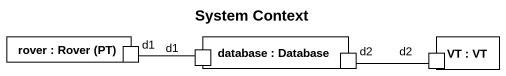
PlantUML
@startuml
title System Context
rectangle "rover : Rover (PT)" as rover {
  port d1
}
rectangle "database : Database" as database_ {
  port "d1" as d1_2
  port d2
}
rectangle "VT : VT" as VT {
  port "d2" as d2_2
}
d1 -right- d1_2
d2 -right- d2_2
@enduml
